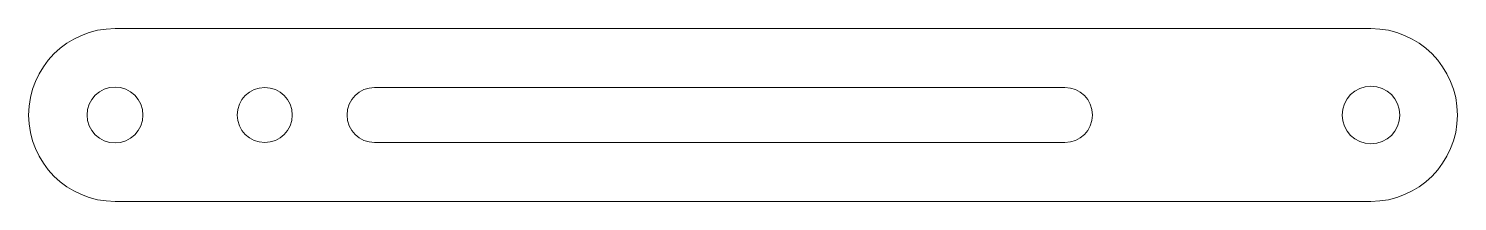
# Model space of a CAD drawing. Header units: millimetres. Extents: x -28.6 to 54.5, y 10.9 to 20.9.
import ezdxf

# ---------------------------------------------------------------- set-up
doc = ezdxf.new("R2010")
doc.units = ezdxf.units.MM

msp = doc.modelspace()

# ---------------------------------------------------------------- linework, layer by layer
at = {"color": 7, "linetype": 'Continuous', "lineweight": 15}
for p, q in [((49.453, 20.901), (-23.547, 20.901)), ((-8.461, 17.476), (31.662, 17.476)), ((31.662, 14.276), (-8.461, 14.276)), ((-23.547, 10.851), (49.453, 10.851))]:
    msp.add_line(p, q, dxfattribs=at)
for centre, radius in [((-23.547, 15.876), 1.625), ((-14.843, 15.876), 1.6), ((49.453, 15.876), 1.675)]:
    msp.add_circle(centre, radius, dxfattribs=at)
for centre, radius, start, end in [((-23.547, 15.876), 5.025, 90, 270), ((49.453, 15.876), 5.025, 270, 90), ((-8.461, 15.876), 1.6, 90, 270), ((31.662, 15.876), 1.6, 270, 90)]:
    msp.add_arc(centre, radius, start, end, dxfattribs=at)

doc.saveas('drawing.dxf')
